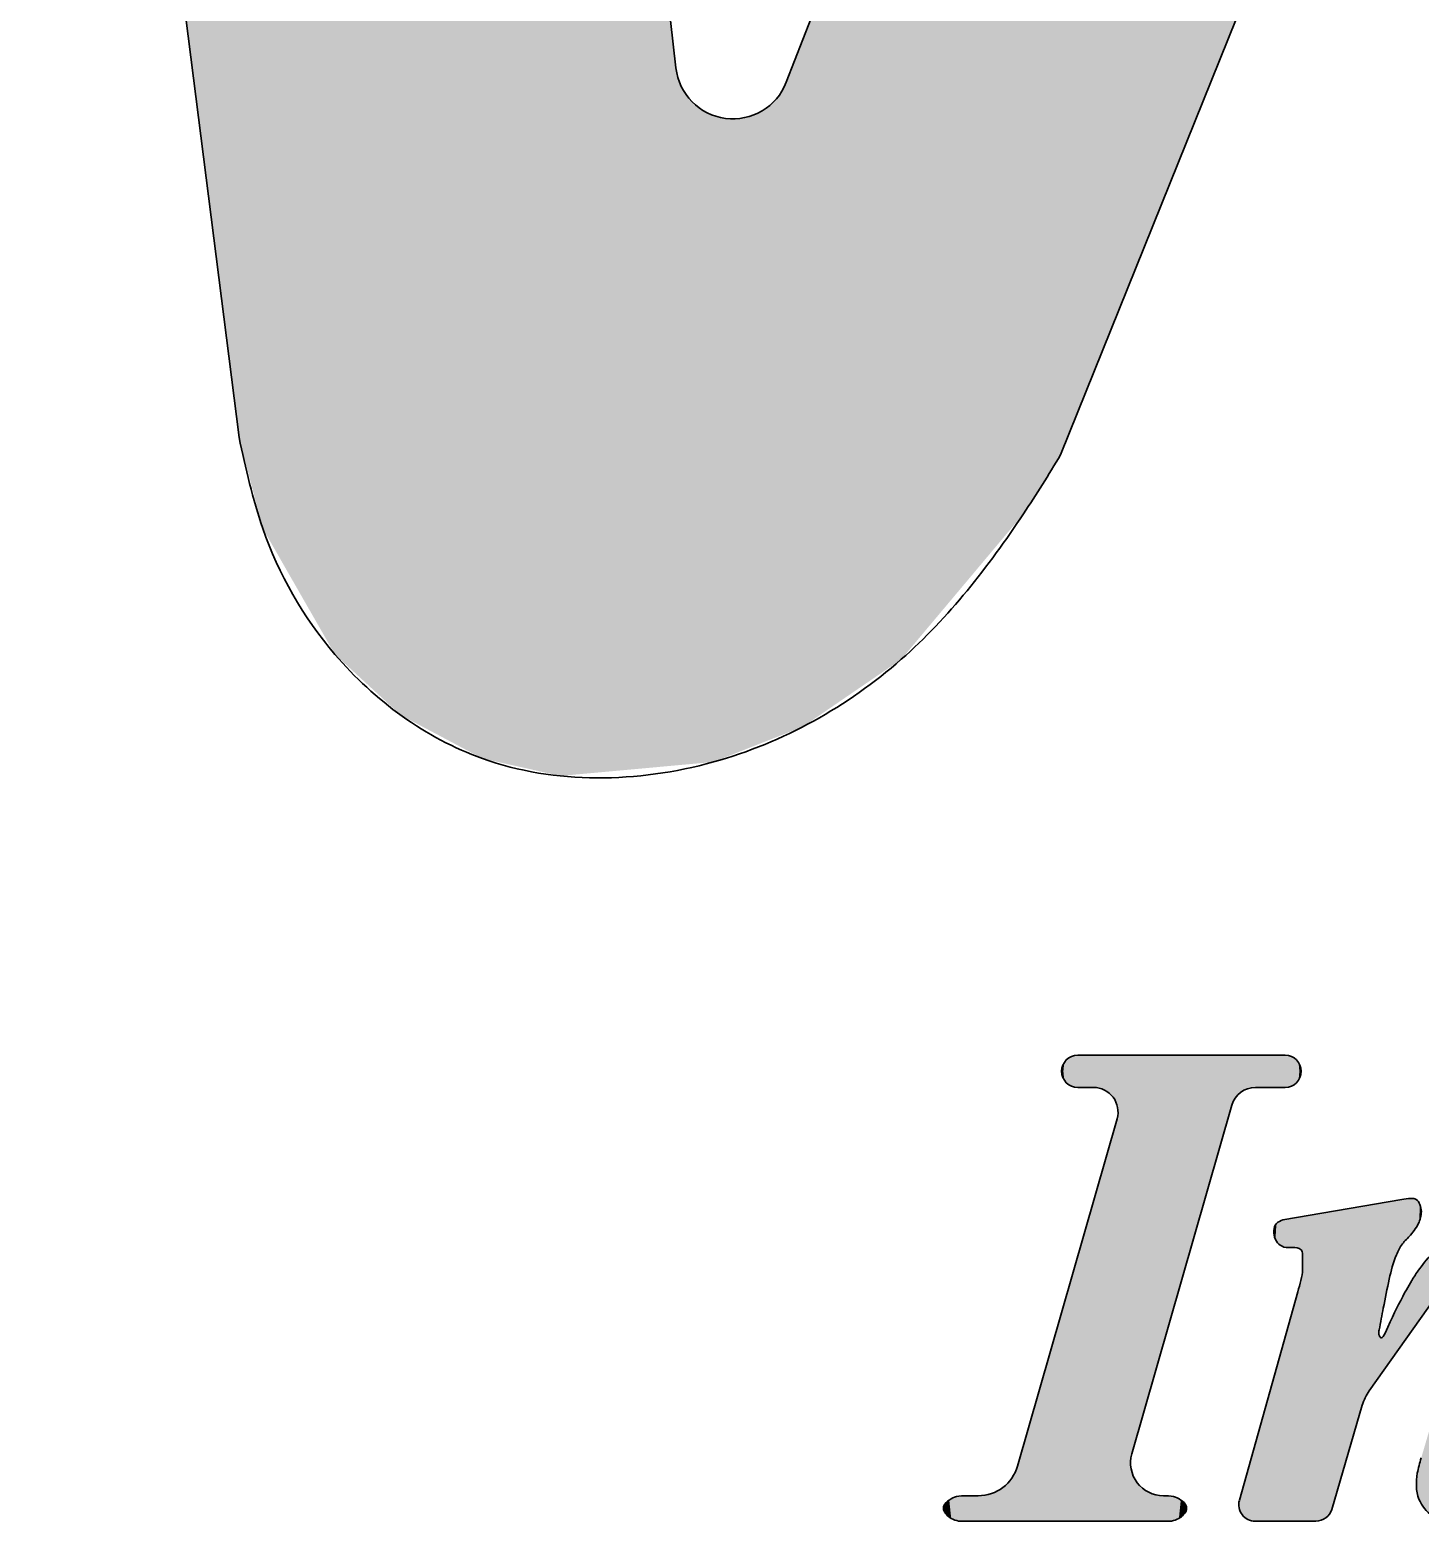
# Model space of a CAD drawing. Extents: x 23 to 417, y 3 to 294.
# Drawn here: x 298.164 to 302.28, y 39.403 to 43.826 of the extents above; entities that cross this region are included whole.
import ezdxf

# ---------------------------------------------------------------- set-up
doc = ezdxf.new("R2010")
doc.units = 0
doc.layers.get('0').update_dxf_attribs({"lineweight": 13})
doc.layers.add('6', color=7, linetype='Continuous', lineweight=13)

# ---------------------------------------------------------------- blocks, each defined once
blk = doc.blocks.new('BLOCK4192')
at = {"color": 6, "lineweight": 5}
for points in [[(299.6468, 47.5055), (298.1642, 47.5055), (298.8537, 42.3503), (298.7834, 42.62)], [(299.6468, 47.5055), (298.8537, 42.3503), (299.2618, 41.7981), (299.0673, 41.9776)], [(299.6468, 47.5055), (299.2618, 41.7981), (299.735, 41.6179), (299.5039, 41.6695)], [(299.6468, 47.5055), (299.735, 41.6179), (300.0767, 43.7133)], [(301.8976, 47.5055), (300.4035, 43.6708), (300.744, 41.9631), (300.4521, 41.7633)], [(301.8976, 47.5055), (300.744, 41.9631), (301.2157, 42.5683), (301.1058, 42.3938)], [(301.8976, 47.5055), (301.2157, 42.5683), (302.2767, 45.2021), (302.2749, 45.1984)], [(300.1876, 41.6592), (300.0822, 43.6856), (299.735, 41.6179), (300.0767, 43.7133)], [(300.1876, 41.6592), (300.1064, 43.635), (300.0822, 43.6856), (300.0922, 43.6593)], [(300.4521, 41.7633), (300.4035, 43.6708), (300.3748, 43.6226), (300.3912, 43.6455)], [(300.1876, 41.6592), (300.1457, 43.595), (300.1064, 43.635), (300.1244, 43.6133)], [(300.4521, 41.7633), (300.3748, 43.6226), (300.3319, 43.5864), (300.3549, 43.6027)], [(300.1876, 41.6592), (300.196, 43.57), (300.1457, 43.595), (300.1698, 43.5804)], [(300.4521, 41.7633), (300.2235, 43.5641), (300.1876, 41.6592), (300.196, 43.57)], [(300.4521, 41.7633), (300.2796, 43.5661), (300.2235, 43.5641), (300.2516, 43.5628)], [(300.4521, 41.7633), (300.3319, 43.5864), (300.2796, 43.5661), (300.3066, 43.5741)]]:
    blk.add_solid(points, dxfattribs=at)
blk = doc.blocks.new('BLOCK4217')
at = {"color": 6, "lineweight": 5}
for points in [[(302.2254, 40.3642), (301.877, 40.2235), (301.8734, 40.3036)], [(302.2254, 40.3642), (301.9162, 40.2214), (301.877, 40.2235), (301.8893, 40.2217)], [(302.2254, 40.3642), (301.9275, 40.2158), (301.9162, 40.2214), (301.9224, 40.2193)], [(302.2254, 40.3642), (301.9313, 40.2077), (301.9275, 40.2158), (301.9292, 40.2134)], [(302.2254, 40.3642), (301.9321, 40.1577), (301.9313, 40.2077), (301.9319, 40.194)], [(302.2254, 40.3642), (301.9756, 39.4125), (301.9321, 40.1577), (301.9717, 39.4123)], [(302.2254, 40.3642), (301.9833, 39.4137), (301.9756, 39.4125), (301.9795, 39.413)], [(302.2254, 40.3642), (301.9907, 39.4162), (301.9833, 39.4137), (301.987, 39.4148)], [(302.2254, 40.3642), (301.9976, 39.4198), (301.9907, 39.4162), (301.9942, 39.4179)], [(302.2254, 40.3642), (302.0038, 39.4245), (301.9976, 39.4198), (302.0008, 39.422)], [(302.2254, 40.3642), (302.0092, 39.4301), (302.0038, 39.4245), (302.0066, 39.4272)], [(302.2254, 40.3642), (302.0136, 39.4365), (302.0092, 39.4301), (302.0116, 39.4332)], [(302.2254, 40.3642), (302.017, 39.4435), (302.0136, 39.4365), (302.0155, 39.4399)], [(302.2254, 40.3642), (302.1088, 39.7552), (302.017, 39.4435), (302.0182, 39.4472)], [(302.2254, 40.3642), (302.1106, 39.7609), (302.1088, 39.7552), (302.1097, 39.7581)], [(302.2254, 40.3642), (302.1127, 39.7666), (302.1106, 39.7609), (302.1116, 39.7638)], [(302.2254, 40.3642), (302.1149, 39.7721), (302.1127, 39.7666), (302.1138, 39.7694)], [(302.2254, 40.3642), (302.1174, 39.7776), (302.1149, 39.7721), (302.1161, 39.7749)], [(302.2254, 40.3642), (302.1202, 39.7829), (302.1174, 39.7776), (302.1188, 39.7803)], [(302.2254, 40.3642), (302.1231, 39.7882), (302.1202, 39.7829), (302.1216, 39.7856)], [(302.2254, 40.3642), (302.1263, 39.7933), (302.1231, 39.7882), (302.1247, 39.7907)], [(302.2254, 40.3642), (302.171, 40.043), (302.1263, 39.7933), (302.1587, 39.9789)], [(302.2254, 40.3642), (302.2098, 40.2004), (302.171, 40.043), (302.1887, 40.1288)], [(302.2277, 40.233), (302.2098, 40.2004), (302.2528, 40.3672), (302.2254, 40.3642)], [(302.2277, 40.233), (302.2528, 40.3672), (302.2514, 40.2588)], [(302.2768, 40.2972), (302.2514, 40.2588), (302.2642, 40.3662), (302.2528, 40.3672)], [(302.2768, 40.2972), (302.2642, 40.3662), (302.2682, 40.3643)], [(302.2682, 40.3643), (302.2749, 40.3579), (302.2768, 40.2972), (302.2796, 40.349)], [(302.2768, 40.2972), (302.2796, 40.349), (302.2824, 40.3146), (302.2833, 40.3336)], [(302.4905, 40.3407), (302.4163, 40.1263), (302.4076, 40.284), (302.4073, 40.1298)], [(302.4302, 40.0989), (302.4234, 40.1207), (302.4905, 40.3407), (302.4163, 40.1263)], [(302.4905, 40.3407), (302.4518, 39.4062), (302.4302, 40.0989), (302.4251, 40.0733)], [(302.5663, 40.3683), (302.517, 39.4227), (302.4905, 40.3407), (302.4518, 39.4062)], [(302.5868, 39.7308), (302.5652, 39.6231), (302.5663, 40.3683), (302.517, 39.4227)], [(302.6225, 40.369), (302.5868, 39.7308), (302.5663, 40.3683)], [(302.6743, 40.3505), (302.6281, 39.8394), (302.6225, 40.369), (302.5868, 39.7308)], [(302.7016, 40.0416), (302.6712, 39.9551), (302.6743, 40.3505), (302.6281, 39.8394)], [(302.6743, 40.3505), (302.701, 40.3276), (302.7016, 40.0416), (302.721, 40.2984)], [(301.8468, 40.2725), (301.8476, 40.2783), (301.8477, 40.259), (301.8515, 40.2892)], [(301.8477, 40.259), (301.8515, 40.2892), (301.8518, 40.2463), (301.8548, 40.2937)], [(301.8518, 40.2463), (301.8548, 40.2937), (301.8577, 40.2365), (301.8632, 40.2996)], [(301.8577, 40.2365), (301.8632, 40.2996), (301.8658, 40.2287), (301.8734, 40.3036)], [(301.8658, 40.2287), (301.8734, 40.3036), (301.877, 40.2235)], [(302.7016, 40.0416), (302.721, 40.2984), (302.7387, 40.1322), (302.7403, 40.2361)], [(302.4076, 40.284), (302.3643, 40.1223), (302.2982, 40.1848), (302.3462, 40.1042)], [(302.4076, 40.284), (302.3874, 40.1312), (302.3643, 40.1223), (302.3751, 40.1281)], [(302.4076, 40.284), (302.4073, 40.1298), (302.3874, 40.1312)], [(302.7387, 40.1322), (302.7403, 40.2361), (302.7448, 40.1837)], [(301.9177, 40.0911), (301.9321, 40.1577), (301.7916, 39.4123), (301.9717, 39.4123)], [(301.9321, 40.1577), (301.9318, 40.1905), (301.9319, 40.194)], [(302.3462, 40.1042), (302.2288, 40.0776), (302.2982, 40.1848)], [(301.9177, 40.0911), (301.7473, 39.4411), (301.7449, 39.4739), (301.7453, 39.4464)], [(301.9177, 40.0911), (301.7529, 39.4315), (301.7473, 39.4411), (301.7498, 39.4362)], [(301.9177, 40.0911), (301.7607, 39.4235), (301.7529, 39.4315), (301.7566, 39.4273)], [(301.9177, 40.0911), (301.77, 39.4174), (301.7607, 39.4235), (301.7652, 39.4202)], [(301.9177, 40.0911), (301.7805, 39.4136), (301.77, 39.4174), (301.7751, 39.4152)], [(301.9177, 40.0911), (301.7916, 39.4123), (301.7805, 39.4136), (301.786, 39.4127)], [(302.3462, 40.1042), (302.1296, 39.7983), (302.1709, 39.9587), (302.1681, 39.9555)], [(302.3462, 40.1042), (302.1709, 39.9587), (302.2288, 40.0776), (302.1761, 39.9687)], [(302.4178, 40.0576), (302.4251, 40.0733), (302.375, 39.4097), (302.4518, 39.4062)], [(302.4178, 40.0576), (302.3164, 39.4286), (302.2833, 39.5993), (302.2928, 39.4497)], [(302.4178, 40.0576), (302.375, 39.4097), (302.3164, 39.4286), (302.3445, 39.4163)], [(302.1279, 39.7958), (302.1263, 39.7933), (302.1575, 39.9719), (302.1587, 39.9789)], [(302.1296, 39.7983), (302.1279, 39.7958), (302.1582, 39.9644), (302.1575, 39.9719)], [(302.1296, 39.7983), (302.1582, 39.9644), (302.1651, 39.9548), (302.1611, 39.9583)], [(302.1296, 39.7983), (302.1667, 39.9548), (302.1681, 39.9555)], [(302.1296, 39.7983), (302.1651, 39.9548), (302.1667, 39.9548), (302.1659, 39.9547)], [(302.5922, 39.4615), (302.6227, 39.6186), (302.6579, 39.5177), (302.6658, 39.6788)], [(302.6579, 39.5177), (302.6658, 39.6788), (302.7069, 39.5707)], [(302.6658, 39.6788), (302.6857, 39.6935), (302.7069, 39.5707), (302.708, 39.6985)], [(302.7069, 39.5707), (302.708, 39.6985), (302.7301, 39.5955), (302.7176, 39.6962)], [(302.7176, 39.6962), (302.7266, 39.6913), (302.7301, 39.5955), (302.7412, 39.6761)], [(302.7301, 39.5955), (302.7412, 39.6761), (302.7466, 39.624), (302.7469, 39.6637)], [(302.7466, 39.624), (302.7469, 39.6637), (302.7496, 39.6505)], [(302.2766, 39.4774), (302.269, 39.5152), (302.2833, 39.5993), (302.2718, 39.5541)], [(302.2766, 39.4774), (302.2833, 39.5993), (302.2928, 39.4497)], [(302.5655, 39.5917), (302.517, 39.4227), (302.5652, 39.6231)], [(302.5922, 39.4615), (302.517, 39.4227), (302.5751, 39.5774), (302.5655, 39.5917)], [(302.5922, 39.4615), (302.5751, 39.5774), (302.5857, 39.5826), (302.5783, 39.5783)], [(302.5857, 39.5826), (302.5895, 39.5854), (302.5922, 39.4615), (302.6227, 39.6186)], [(301.7437, 39.4685), (301.7432, 39.4573), (301.7431, 39.4629)], [(301.7439, 39.4518), (301.7432, 39.4573), (301.7449, 39.4739), (301.7437, 39.4685)], [(301.7439, 39.4518), (301.7449, 39.4739), (301.7453, 39.4464)]]:
    blk.add_solid(points, dxfattribs=at)
blk = doc.blocks.new('BLOCK4218')
at = {"color": 6, "lineweight": 5}
for points in [[(301.2266, 40.7701), (301.2325, 40.7099), (301.2325, 40.7773), (301.2397, 40.704)], [(301.2325, 40.7773), (301.2397, 40.704), (301.2397, 40.7832), (301.2479, 40.6996)], [(301.2397, 40.7832), (301.2479, 40.6996), (301.2479, 40.7876), (301.2569, 40.6969)], [(301.2479, 40.7876), (301.2569, 40.6969), (301.2569, 40.7903), (301.2661, 40.696)], [(301.2569, 40.7903), (301.2661, 40.696), (301.2661, 40.7913), (301.313, 40.696)], [(301.8803, 40.7913), (301.2661, 40.7913), (301.3214, 40.6955), (301.313, 40.696)], [(301.8803, 40.7913), (301.3214, 40.6955), (301.3377, 40.6917), (301.3297, 40.6941)], [(301.8803, 40.7913), (301.3377, 40.6917), (301.3528, 40.6842), (301.3455, 40.6884)], [(301.8803, 40.7913), (301.3528, 40.6842), (301.3657, 40.6734), (301.3595, 40.6792)], [(301.8803, 40.7913), (301.3657, 40.6734), (301.3758, 40.66), (301.3711, 40.667)], [(301.8803, 40.7913), (301.3758, 40.66), (301.3825, 40.6447), (301.3796, 40.6526)], [(301.8803, 40.7913), (301.3825, 40.6447), (301.3856, 40.6282), (301.3845, 40.6365)], [(301.8803, 40.7913), (301.3856, 40.6282), (301.744, 40.6776), (301.3857, 40.6198)], [(301.8803, 40.7913), (301.744, 40.6776), (301.7534, 40.6847), (301.7485, 40.6813)], [(301.8803, 40.7913), (301.7534, 40.6847), (301.7637, 40.6902), (301.7584, 40.6876)], [(301.8803, 40.7913), (301.7637, 40.6902), (301.7749, 40.6939), (301.7692, 40.6922)], [(301.8803, 40.7913), (301.7749, 40.6939), (301.7864, 40.6958), (301.7806, 40.695)], [(301.8803, 40.7913), (301.7864, 40.6958), (301.7923, 40.696)], [(301.7923, 40.696), (301.8803, 40.696), (301.8803, 40.7913), (301.8896, 40.6969)], [(301.8803, 40.7913), (301.8896, 40.6969), (301.8896, 40.7903), (301.8986, 40.6996)], [(301.8896, 40.7903), (301.8986, 40.6996), (301.8986, 40.7876), (301.9068, 40.704)], [(301.8986, 40.7876), (301.9068, 40.704), (301.9068, 40.7832), (301.914, 40.7099)], [(301.9068, 40.7832), (301.914, 40.7099), (301.914, 40.7773), (301.92, 40.7172)], [(301.914, 40.7773), (301.92, 40.7172), (301.92, 40.7701), (301.9243, 40.7254)], [(301.2185, 40.7436), (301.2195, 40.7343), (301.2195, 40.7529), (301.2221, 40.7254)], [(301.2195, 40.7529), (301.2221, 40.7254), (301.2221, 40.7619), (301.2266, 40.7172)], [(301.2221, 40.7619), (301.2266, 40.7172), (301.2266, 40.7701), (301.2325, 40.7099)], [(301.92, 40.7701), (301.9243, 40.7254), (301.9243, 40.7619), (301.9271, 40.7343)], [(301.9243, 40.7619), (301.9271, 40.7343), (301.9271, 40.7529), (301.928, 40.7436)], [(301.3857, 40.6198), (301.7359, 40.6691), (301.744, 40.6776), (301.7397, 40.6735)], [(301.3857, 40.6198), (301.7292, 40.6595), (301.7359, 40.6691), (301.7324, 40.6644)], [(301.3857, 40.6198), (301.7242, 40.6489), (301.7292, 40.6595), (301.7265, 40.6543)], [(301.3857, 40.6198), (301.4266, 39.6112), (301.7242, 40.6489), (301.7224, 40.6433)], [(301.0883, 39.5753), (301.4231, 39.5779), (301.3829, 40.6032), (301.3848, 40.6114)], [(301.3857, 40.6198), (301.3848, 40.6114), (301.4229, 39.5891), (301.4231, 39.5779)], [(301.3857, 40.6198), (301.4229, 39.5891), (301.4266, 39.6112), (301.4241, 39.6003)], [(301.5439, 39.4123), (301.0717, 39.5401), (301.0594, 39.5249), (301.0659, 39.5322)], [(301.5439, 39.4123), (301.0815, 39.557), (301.0717, 39.5401), (301.0769, 39.5483)], [(301.5439, 39.4123), (301.0883, 39.5753), (301.0815, 39.557), (301.0853, 39.566)], [(301.4272, 39.5559), (301.4245, 39.5668), (301.0883, 39.5753), (301.4231, 39.5779)], [(301.5439, 39.4123), (301.4578, 39.5099), (301.0883, 39.5753), (301.4496, 39.5175)], [(301.0883, 39.5753), (301.4496, 39.5175), (301.4362, 39.5354), (301.4424, 39.5261)], [(301.0883, 39.5753), (301.4362, 39.5354), (301.4272, 39.5559), (301.4311, 39.5454)], [(301.5439, 39.4123), (301.0103, 39.4937), (300.9913, 39.4891), (301.0009, 39.491)], [(301.5439, 39.4123), (301.0283, 39.5014), (301.0103, 39.4937), (301.0194, 39.4972)], [(301.5439, 39.4123), (301.0448, 39.5119), (301.0283, 39.5014), (301.0367, 39.5063)], [(301.5439, 39.4123), (301.0594, 39.5249), (301.0448, 39.5119), (301.0523, 39.5181)], [(301.5439, 39.4123), (301.4766, 39.4977), (301.4578, 39.5099), (301.4668, 39.5032)], [(301.5439, 39.4123), (301.4976, 39.4901), (301.4766, 39.4977), (301.4869, 39.4933)], [(300.869, 39.4521), (300.8694, 39.4461), (300.8701, 39.4579), (300.8726, 39.4384)], [(300.8701, 39.4579), (300.8726, 39.4384), (300.8766, 39.4675), (300.8777, 39.4317)], [(300.8766, 39.4675), (300.8777, 39.4317), (300.8861, 39.4749), (300.8918, 39.4204)], [(300.8861, 39.4749), (300.8918, 39.4204), (300.9073, 39.485), (300.9137, 39.4123)], [(300.9073, 39.485), (300.9137, 39.4123), (300.9378, 39.4875)], [(301.5439, 39.4123), (300.9718, 39.4875), (300.9137, 39.4123), (300.9378, 39.4875)], [(301.5439, 39.4123), (300.9913, 39.4891), (300.9718, 39.4875), (300.9816, 39.4879)], [(301.5439, 39.4123), (301.5198, 39.4875), (301.4976, 39.4901), (301.5086, 39.4881)], [(301.5198, 39.4875), (301.5439, 39.4123), (301.5503, 39.485), (301.5658, 39.4204)], [(301.5503, 39.485), (301.5658, 39.4204), (301.5715, 39.4749), (301.5799, 39.4317)], [(301.5715, 39.4749), (301.5799, 39.4317), (301.5811, 39.4675), (301.5851, 39.4384)], [(301.5811, 39.4675), (301.5851, 39.4384), (301.5875, 39.4579), (301.5882, 39.4461)], [(301.5875, 39.4579), (301.5882, 39.4461), (301.5887, 39.4521)]]:
    blk.add_solid(points, dxfattribs=at)
blk = doc.blocks.new('BLOCK4225')
at = {"color": 6, "lineweight": 5}
for points in [[(299.6468, 47.5055), (298.7834, 42.62), (298.1642, 47.5055)], [(299.6468, 47.5055), (299.0673, 41.9776), (298.7834, 42.62), (298.8537, 42.3503)], [(299.6468, 47.5055), (299.5039, 41.6695), (299.0673, 41.9776), (299.2618, 41.7981)], [(299.6468, 47.5055), (300.0767, 43.7133), (299.5039, 41.6695), (299.735, 41.6179)], [(301.8976, 47.5055), (300.744, 41.9631), (300.4035, 43.6708), (300.4521, 41.7633)], [(301.8976, 47.5055), (301.2157, 42.5683), (300.744, 41.9631), (301.1058, 42.3938)], [(301.8976, 47.5055), (302.2767, 45.2021), (301.2157, 42.5683), (302.2749, 45.1984)], [(300.1876, 41.6592), (299.735, 41.6179), (300.0822, 43.6856), (300.0767, 43.7133)], [(300.1876, 41.6592), (300.0822, 43.6856), (300.1064, 43.635), (300.0922, 43.6593)], [(300.4521, 41.7633), (300.3748, 43.6226), (300.4035, 43.6708), (300.3912, 43.6455)], [(300.1876, 41.6592), (300.1064, 43.635), (300.1457, 43.595), (300.1244, 43.6133)], [(300.4521, 41.7633), (300.3319, 43.5864), (300.3748, 43.6226), (300.3549, 43.6027)], [(300.1876, 41.6592), (300.1457, 43.595), (300.196, 43.57), (300.1698, 43.5804)], [(300.4521, 41.7633), (300.1876, 41.6592), (300.2235, 43.5641), (300.196, 43.57)], [(300.4521, 41.7633), (300.2235, 43.5641), (300.2796, 43.5661), (300.2516, 43.5628)], [(300.4521, 41.7633), (300.2796, 43.5661), (300.3319, 43.5864), (300.3066, 43.5741)]]:
    blk.add_solid(points, dxfattribs=at)
blk = doc.blocks.new('BLOCK4250')
at = {"color": 6, "lineweight": 5}
for points in [[(302.2254, 40.3642), (301.8734, 40.3036), (301.8893, 40.2217), (301.877, 40.2235)], [(302.2254, 40.3642), (301.8893, 40.2217), (301.9224, 40.2193), (301.9162, 40.2214)], [(302.2254, 40.3642), (301.9224, 40.2193), (301.9292, 40.2134), (301.9275, 40.2158)], [(302.2254, 40.3642), (301.9292, 40.2134), (301.9319, 40.194), (301.9313, 40.2077)], [(302.2254, 40.3642), (301.9319, 40.194), (301.9717, 39.4123), (301.9321, 40.1577)], [(302.2254, 40.3642), (301.9717, 39.4123), (301.9795, 39.413), (301.9756, 39.4125)], [(302.2254, 40.3642), (301.9795, 39.413), (301.987, 39.4148), (301.9833, 39.4137)], [(302.2254, 40.3642), (301.987, 39.4148), (301.9942, 39.4179), (301.9907, 39.4162)], [(302.2254, 40.3642), (301.9942, 39.4179), (302.0008, 39.422), (301.9976, 39.4198)], [(302.2254, 40.3642), (302.0008, 39.422), (302.0066, 39.4272), (302.0038, 39.4245)], [(302.2254, 40.3642), (302.0066, 39.4272), (302.0116, 39.4332), (302.0092, 39.4301)], [(302.2254, 40.3642), (302.0116, 39.4332), (302.0155, 39.4399), (302.0136, 39.4365)], [(302.2254, 40.3642), (302.0155, 39.4399), (302.0182, 39.4472), (302.017, 39.4435)], [(302.2254, 40.3642), (302.0182, 39.4472), (302.1097, 39.7581), (302.1088, 39.7552)], [(302.2254, 40.3642), (302.1097, 39.7581), (302.1116, 39.7638), (302.1106, 39.7609)], [(302.2254, 40.3642), (302.1116, 39.7638), (302.1138, 39.7694), (302.1127, 39.7666)], [(302.2254, 40.3642), (302.1138, 39.7694), (302.1161, 39.7749), (302.1149, 39.7721)], [(302.2254, 40.3642), (302.1161, 39.7749), (302.1188, 39.7803), (302.1174, 39.7776)], [(302.2254, 40.3642), (302.1188, 39.7803), (302.1216, 39.7856), (302.1202, 39.7829)], [(302.2254, 40.3642), (302.1216, 39.7856), (302.1247, 39.7907), (302.1231, 39.7882)], [(302.2254, 40.3642), (302.1247, 39.7907), (302.1587, 39.9789), (302.1263, 39.7933)], [(302.2254, 40.3642), (302.1587, 39.9789), (302.1887, 40.1288), (302.171, 40.043)], [(302.1887, 40.1288), (302.2098, 40.2004), (302.2254, 40.3642), (302.2277, 40.233)], [(302.2254, 40.3642), (302.2277, 40.233), (302.2528, 40.3672), (302.2514, 40.2588)], [(302.2768, 40.2972), (302.2642, 40.3662), (302.2514, 40.2588), (302.2528, 40.3672)], [(302.2768, 40.2972), (302.2749, 40.3579), (302.2642, 40.3662), (302.2682, 40.3643)], [(302.2796, 40.349), (302.2749, 40.3579), (302.2824, 40.3146), (302.2768, 40.2972)], [(302.2796, 40.349), (302.2824, 40.3146), (302.2833, 40.3336)], [(302.4905, 40.3407), (302.4076, 40.284), (302.4234, 40.1207), (302.4163, 40.1263)], [(302.4905, 40.3407), (302.4234, 40.1207), (302.4518, 39.4062), (302.4302, 40.0989)], [(302.4905, 40.3407), (302.4518, 39.4062), (302.5663, 40.3683), (302.517, 39.4227)], [(302.517, 39.4227), (302.5652, 39.6231), (302.5663, 40.3683), (302.5868, 39.7308)], [(302.5663, 40.3683), (302.5868, 39.7308), (302.6225, 40.369), (302.6281, 39.8394)], [(302.6225, 40.369), (302.6281, 39.8394), (302.6743, 40.3505), (302.6712, 39.9551)], [(302.6743, 40.3505), (302.6712, 39.9551), (302.7016, 40.0416)], [(302.7016, 40.0416), (302.701, 40.3276), (302.6743, 40.3505)], [(301.8518, 40.2463), (301.8515, 40.2892), (301.8477, 40.259), (301.8476, 40.2783)], [(301.8577, 40.2365), (301.8548, 40.2937), (301.8518, 40.2463), (301.8515, 40.2892)], [(301.8658, 40.2287), (301.8632, 40.2996), (301.8577, 40.2365), (301.8548, 40.2937)], [(301.877, 40.2235), (301.8734, 40.3036), (301.8658, 40.2287), (301.8632, 40.2996)], [(302.7387, 40.1322), (302.721, 40.2984), (302.7016, 40.0416), (302.701, 40.3276)], [(302.7448, 40.1837), (302.7403, 40.2361), (302.7387, 40.1322), (302.721, 40.2984)], [(301.8477, 40.259), (301.8476, 40.2783), (301.8468, 40.2725)], [(302.4076, 40.284), (302.2982, 40.1848), (302.3643, 40.1223), (302.3462, 40.1042)], [(302.4076, 40.284), (302.3643, 40.1223), (302.3874, 40.1312), (302.3751, 40.1281)], [(302.4076, 40.284), (302.3874, 40.1312), (302.4163, 40.1263), (302.4073, 40.1298)], [(301.9177, 40.0911), (301.7916, 39.4123), (301.9321, 40.1577), (301.9717, 39.4123)], [(301.9321, 40.1577), (301.9319, 40.194), (301.9318, 40.1905)], [(302.3462, 40.1042), (302.2982, 40.1848), (302.1761, 39.9687), (302.2288, 40.0776)], [(301.9177, 40.0911), (301.7449, 39.4739), (301.7473, 39.4411), (301.7453, 39.4464)], [(301.9177, 40.0911), (301.7473, 39.4411), (301.7529, 39.4315), (301.7498, 39.4362)], [(301.9177, 40.0911), (301.7529, 39.4315), (301.7607, 39.4235), (301.7566, 39.4273)], [(301.9177, 40.0911), (301.7607, 39.4235), (301.77, 39.4174), (301.7652, 39.4202)], [(301.9177, 40.0911), (301.77, 39.4174), (301.7805, 39.4136), (301.7751, 39.4152)], [(301.9177, 40.0911), (301.7805, 39.4136), (301.7916, 39.4123), (301.786, 39.4127)], [(302.1296, 39.7983), (302.3462, 40.1042), (302.1667, 39.9548), (302.1681, 39.9555)], [(302.3462, 40.1042), (302.1761, 39.9687), (302.1681, 39.9555), (302.1709, 39.9587)], [(302.4178, 40.0576), (302.4518, 39.4062), (302.4251, 40.0733), (302.4302, 40.0989)], [(302.2833, 39.5993), (302.2928, 39.4497), (302.4178, 40.0576), (302.3164, 39.4286)], [(302.4178, 40.0576), (302.3164, 39.4286), (302.3445, 39.4163)], [(302.3445, 39.4163), (302.375, 39.4097), (302.4178, 40.0576), (302.4518, 39.4062)], [(302.1587, 39.9789), (302.1263, 39.7933), (302.1575, 39.9719), (302.1279, 39.7958)], [(302.1296, 39.7983), (302.1582, 39.9644), (302.1279, 39.7958), (302.1575, 39.9719)], [(302.1296, 39.7983), (302.1651, 39.9548), (302.1582, 39.9644), (302.1611, 39.9583)], [(302.1296, 39.7983), (302.1667, 39.9548), (302.1651, 39.9548), (302.1659, 39.9547)], [(302.6227, 39.6186), (302.6579, 39.5177), (302.6658, 39.6788), (302.7069, 39.5707)], [(302.6658, 39.6788), (302.7069, 39.5707), (302.6857, 39.6935)], [(302.708, 39.6985), (302.6857, 39.6935), (302.7301, 39.5955), (302.7069, 39.5707)], [(302.708, 39.6985), (302.7301, 39.5955), (302.7176, 39.6962)], [(302.7301, 39.5955), (302.7266, 39.6913), (302.7176, 39.6962)], [(302.7466, 39.624), (302.7412, 39.6761), (302.7301, 39.5955), (302.7266, 39.6913)], [(302.7496, 39.6505), (302.7469, 39.6637), (302.7466, 39.624), (302.7412, 39.6761)], [(302.2718, 39.5541), (302.2766, 39.4774), (302.2833, 39.5993), (302.2928, 39.4497)], [(302.5922, 39.4615), (302.5655, 39.5917), (302.517, 39.4227), (302.5652, 39.6231)], [(302.5783, 39.5783), (302.5751, 39.5774), (302.5922, 39.4615), (302.5655, 39.5917)], [(302.5857, 39.5826), (302.5783, 39.5783), (302.5895, 39.5854), (302.5922, 39.4615)], [(302.5895, 39.5854), (302.5922, 39.4615), (302.6227, 39.6186), (302.6579, 39.5177)], [(302.2766, 39.4774), (302.2718, 39.5541), (302.269, 39.5152)], [(301.7431, 39.4629), (301.7432, 39.4573), (301.7437, 39.4685), (301.7439, 39.4518)], [(301.7437, 39.4685), (301.7439, 39.4518), (301.7449, 39.4739), (301.7453, 39.4464)]]:
    blk.add_solid(points, dxfattribs=at)
blk = doc.blocks.new('BLOCK4251')
at = {"color": 6, "lineweight": 5}
for points in [[(301.2221, 40.7254), (301.2266, 40.7701), (301.2266, 40.7172), (301.2325, 40.7773)], [(301.2266, 40.7172), (301.2325, 40.7773), (301.2325, 40.7099), (301.2397, 40.7832)], [(301.2325, 40.7099), (301.2397, 40.7832), (301.2397, 40.704), (301.2479, 40.7876)], [(301.2397, 40.704), (301.2479, 40.7876), (301.2479, 40.6996), (301.2569, 40.7903)], [(301.2479, 40.6996), (301.2569, 40.7903), (301.2569, 40.6969), (301.2661, 40.7913)], [(301.2569, 40.6969), (301.2661, 40.7913), (301.2661, 40.696)], [(301.8803, 40.7913), (301.3214, 40.6955), (301.2661, 40.696), (301.313, 40.696)], [(301.8803, 40.7913), (301.2661, 40.696), (301.2661, 40.7913)], [(301.8803, 40.7913), (301.3377, 40.6917), (301.3214, 40.6955), (301.3297, 40.6941)], [(301.8803, 40.7913), (301.3528, 40.6842), (301.3377, 40.6917), (301.3455, 40.6884)], [(301.8803, 40.7913), (301.3657, 40.6734), (301.3528, 40.6842), (301.3595, 40.6792)], [(301.8803, 40.7913), (301.3758, 40.66), (301.3657, 40.6734), (301.3711, 40.667)], [(301.8803, 40.7913), (301.3825, 40.6447), (301.3758, 40.66), (301.3796, 40.6526)], [(301.8803, 40.7913), (301.3856, 40.6282), (301.3825, 40.6447), (301.3845, 40.6365)], [(301.8803, 40.7913), (301.744, 40.6776), (301.3856, 40.6282), (301.3857, 40.6198)], [(301.8803, 40.7913), (301.7534, 40.6847), (301.744, 40.6776), (301.7485, 40.6813)], [(301.8803, 40.7913), (301.7637, 40.6902), (301.7534, 40.6847), (301.7584, 40.6876)], [(301.8803, 40.7913), (301.7749, 40.6939), (301.7637, 40.6902), (301.7692, 40.6922)], [(301.8803, 40.7913), (301.7864, 40.6958), (301.7749, 40.6939), (301.7806, 40.695)], [(301.8803, 40.7913), (301.7923, 40.696), (301.7864, 40.6958)], [(301.8896, 40.7903), (301.8803, 40.696), (301.8803, 40.7913), (301.7923, 40.696)], [(301.8986, 40.7876), (301.8896, 40.6969), (301.8896, 40.7903), (301.8803, 40.696)], [(301.9068, 40.7832), (301.8986, 40.6996), (301.8986, 40.7876), (301.8896, 40.6969)], [(301.914, 40.7773), (301.9068, 40.704), (301.9068, 40.7832), (301.8986, 40.6996)], [(301.92, 40.7701), (301.914, 40.7099), (301.914, 40.7773), (301.9068, 40.704)], [(301.2185, 40.7436), (301.2195, 40.7529), (301.2195, 40.7343), (301.2221, 40.7619)], [(301.2195, 40.7343), (301.2221, 40.7619), (301.2221, 40.7254), (301.2266, 40.7701)], [(301.9243, 40.7619), (301.92, 40.7172), (301.92, 40.7701), (301.914, 40.7099)], [(301.9271, 40.7529), (301.9243, 40.7254), (301.9243, 40.7619), (301.92, 40.7172)], [(301.928, 40.7436), (301.9271, 40.7343), (301.9271, 40.7529), (301.9243, 40.7254)], [(301.3857, 40.6198), (301.744, 40.6776), (301.7359, 40.6691), (301.7397, 40.6735)], [(301.3857, 40.6198), (301.7359, 40.6691), (301.7292, 40.6595), (301.7324, 40.6644)], [(301.3857, 40.6198), (301.7292, 40.6595), (301.7242, 40.6489), (301.7265, 40.6543)], [(301.3857, 40.6198), (301.7242, 40.6489), (301.4266, 39.6112), (301.7224, 40.6433)], [(301.4231, 39.5779), (301.4245, 39.5668), (301.3829, 40.6032), (301.0883, 39.5753)], [(301.4231, 39.5779), (301.3829, 40.6032), (301.3848, 40.6114)], [(301.3857, 40.6198), (301.4229, 39.5891), (301.3848, 40.6114), (301.4231, 39.5779)], [(301.3857, 40.6198), (301.4266, 39.6112), (301.4229, 39.5891), (301.4241, 39.6003)], [(301.5439, 39.4123), (301.0594, 39.5249), (301.0717, 39.5401), (301.0659, 39.5322)], [(301.5439, 39.4123), (301.0717, 39.5401), (301.0815, 39.557), (301.0769, 39.5483)], [(301.5439, 39.4123), (301.0815, 39.557), (301.0883, 39.5753), (301.0853, 39.566)], [(301.5439, 39.4123), (301.0883, 39.5753), (301.4578, 39.5099), (301.4496, 39.5175)], [(301.0883, 39.5753), (301.4245, 39.5668), (301.4311, 39.5454), (301.4272, 39.5559)], [(301.0883, 39.5753), (301.4311, 39.5454), (301.4424, 39.5261), (301.4362, 39.5354)], [(301.0883, 39.5753), (301.4424, 39.5261), (301.4496, 39.5175)], [(301.5439, 39.4123), (300.9913, 39.4891), (301.0103, 39.4937), (301.0009, 39.491)], [(301.5439, 39.4123), (301.0103, 39.4937), (301.0283, 39.5014), (301.0194, 39.4972)], [(301.5439, 39.4123), (301.0283, 39.5014), (301.0448, 39.5119), (301.0367, 39.5063)], [(301.5439, 39.4123), (301.0448, 39.5119), (301.0594, 39.5249), (301.0523, 39.5181)], [(301.5439, 39.4123), (301.4578, 39.5099), (301.4766, 39.4977), (301.4668, 39.5032)], [(301.5439, 39.4123), (301.4766, 39.4977), (301.4976, 39.4901), (301.4869, 39.4933)], [(300.8701, 39.4579), (300.8694, 39.4461), (300.869, 39.4521)], [(300.8766, 39.4675), (300.8726, 39.4384), (300.8701, 39.4579), (300.8694, 39.4461)], [(300.8861, 39.4749), (300.8777, 39.4317), (300.8766, 39.4675), (300.8726, 39.4384)], [(300.9073, 39.485), (300.8918, 39.4204), (300.8861, 39.4749), (300.8777, 39.4317)], [(300.9378, 39.4875), (300.9137, 39.4123), (300.9073, 39.485), (300.8918, 39.4204)], [(301.5439, 39.4123), (300.9137, 39.4123), (300.9718, 39.4875), (300.9378, 39.4875)], [(301.5439, 39.4123), (300.9718, 39.4875), (300.9913, 39.4891), (300.9816, 39.4879)], [(301.5439, 39.4123), (301.4976, 39.4901), (301.5086, 39.4881)], [(301.5086, 39.4881), (301.5198, 39.4875), (301.5439, 39.4123), (301.5503, 39.485)], [(301.5439, 39.4123), (301.5503, 39.485), (301.5658, 39.4204), (301.5715, 39.4749)], [(301.5658, 39.4204), (301.5715, 39.4749), (301.5799, 39.4317), (301.5811, 39.4675)], [(301.5799, 39.4317), (301.5811, 39.4675), (301.5851, 39.4384), (301.5875, 39.4579)], [(301.5851, 39.4384), (301.5875, 39.4579), (301.5882, 39.4461), (301.5887, 39.4521)]]:
    blk.add_solid(points, dxfattribs=at)

msp = doc.modelspace()

# ---------------------------------------------------------------- linework, layer by layer
at = {"layer": '6', "color": 6, "lineweight": 35, "ltscale": 0.123114}
msp.add_line((298.1642, 47.5055), (298.7834, 42.62), dxfattribs=at)
msp.add_line((298.1642, 47.5055), (298.7834, 42.62), dxfattribs=at)
at = {"layer": '6', "color": 6, "lineweight": 35, "ltscale": 0.095413}
msp.add_line((299.6468, 47.5055), (300.0767, 43.7133), dxfattribs=at)
msp.add_line((299.6468, 47.5055), (300.0767, 43.7133), dxfattribs=at)
at = {"layer": '6', "color": 6, "lineweight": 35, "ltscale": 0.102888}
msp.add_line((301.8976, 47.5055), (300.4035, 43.6708), dxfattribs=at)
msp.add_line((301.8976, 47.5055), (300.4035, 43.6708), dxfattribs=at)
at = {"layer": '6', "color": 6, "lineweight": 35, "ltscale": 0.070886}
msp.add_line((302.2749, 45.1984), (301.2157, 42.5683), dxfattribs=at)
msp.add_line((302.2749, 45.1984), (301.2157, 42.5683), dxfattribs=at)
at = {"layer": '6', "color": 6, "lineweight": 35, "ltscale": 0.015355}
msp.add_line((301.2662, 40.7913), (301.8803, 40.7913), dxfattribs=at)
msp.add_line((301.2662, 40.7913), (301.8803, 40.7913), dxfattribs=at)
at = {"layer": '6', "color": 6, "lineweight": 35, "ltscale": 0.001171}
msp.add_line((301.2662, 40.696), (301.313, 40.696), dxfattribs=at)
msp.add_line((301.2662, 40.696), (301.313, 40.696), dxfattribs=at)
at = {"layer": '6', "color": 6, "lineweight": 35, "ltscale": 0.002201}
msp.add_line((301.7923, 40.696), (301.8803, 40.696), dxfattribs=at)
msp.add_line((301.7923, 40.696), (301.8803, 40.696), dxfattribs=at)
at = {"layer": '6', "color": 6, "lineweight": 35, "ltscale": 0.026841}
msp.add_line((301.7224, 40.6433), (301.4266, 39.6112), dxfattribs=at)
msp.add_line((301.7224, 40.6433), (301.4266, 39.6112), dxfattribs=at)
at = {"layer": '6', "color": 6, "lineweight": 35, "ltscale": 0.026732}
msp.add_line((301.3829, 40.6032), (301.0884, 39.5753), dxfattribs=at)
msp.add_line((301.3829, 40.6032), (301.0884, 39.5753), dxfattribs=at)
at = {"layer": '6', "color": 6, "lineweight": 35, "ltscale": 0.008929}
msp.add_line((301.8734, 40.3036), (302.2254, 40.3642), dxfattribs=at)
msp.add_line((301.8734, 40.3036), (302.2254, 40.3642), dxfattribs=at)
at = {"layer": '6', "color": 6, "lineweight": 35, "ltscale": 0.016024}
msp.add_line((301.9177, 40.0911), (301.7449, 39.4739), dxfattribs=at)
msp.add_line((301.9177, 40.0911), (301.7449, 39.4739), dxfattribs=at)
at = {"layer": '6', "color": 6, "lineweight": 35, "ltscale": 0.00937}
msp.add_line((302.1296, 39.7983), (302.3462, 40.1042), dxfattribs=at)
msp.add_line((302.1296, 39.7983), (302.3462, 40.1042), dxfattribs=at)
at = {"layer": '6', "color": 6, "lineweight": 35, "ltscale": 0.008027}
msp.add_line((302.1088, 39.7552), (302.0183, 39.4472), dxfattribs=at)
msp.add_line((302.1088, 39.7552), (302.0183, 39.4472), dxfattribs=at)
at = {"layer": '6', "color": 6, "lineweight": 35, "ltscale": 0.001103}
msp.add_line((300.9277, 39.4875), (300.9718, 39.4875), dxfattribs=at)
msp.add_line((300.9277, 39.4875), (300.9718, 39.4875), dxfattribs=at)
at = {"layer": '6', "color": 6, "lineweight": 35, "ltscale": 0.000252206}
msp.add_line((301.5198, 39.4875), (301.5299, 39.4875), dxfattribs=at)
msp.add_line((301.5198, 39.4875), (301.5299, 39.4875), dxfattribs=at)
at = {"layer": '6', "color": 6, "lineweight": 35, "ltscale": 0.015756}
msp.add_line((300.9137, 39.4123), (301.5439, 39.4123), dxfattribs=at)
msp.add_line((300.9137, 39.4123), (301.5439, 39.4123), dxfattribs=at)
at = {"layer": '6', "color": 6, "lineweight": 35, "ltscale": 0.004503}
msp.add_line((301.7916, 39.4123), (301.9717, 39.4123), dxfattribs=at)
msp.add_line((301.7916, 39.4123), (301.9717, 39.4123), dxfattribs=at)
at = {"layer": '6', "color": 6, "lineweight": 35}
for centre, radius, start, end in [((300.2454, 43.7324), 0.1697, 186.4676, 338.7133), ((300.2454, 43.7324), 0.1697, 186.4676, 338.7133), ((301.2662, 40.7436), 0.0476, 90, 270), ((301.2662, 40.7436), 0.0476, 90, 270), ((301.8803, 40.7436), 0.0476, 270, 450), ((301.8803, 40.7436), 0.0476, 270, 450), ((301.313, 40.6232), 0.0727, 344.0087, 450), ((301.313, 40.6232), 0.0727, 344.0087, 450), ((301.7923, 40.6232), 0.0727, 90, 164.0087), ((301.7923, 40.6232), 0.0727, 90, 164.0087), ((302.2484, 39.7142), 0.1455, 144.7032, 163.6198), ((302.2484, 39.7142), 0.1455, 144.7032, 163.6198), ((301.5198, 39.5845), 0.097, 164.0087, 270), ((301.5198, 39.5845), 0.097, 164.0087, 270), ((300.9718, 39.6087), 0.1212, 270, 344.0087), ((300.9718, 39.6087), 0.1212, 270, 344.0087), ((301.7916, 39.4608), 0.0485, 164.3559, 270), ((301.7916, 39.4608), 0.0485, 164.3559, 270), ((301.9717, 39.4608), 0.0485, 270, 343.6198), ((301.9717, 39.4608), 0.0485, 270, 343.6198)]:
    msp.add_arc(centre, radius, start, end, dxfattribs=at)
for points, knots in [([(298.7834, 42.62), (298.8033, 42.529), (298.8538, 42.2977), (299.0632, 41.9295), (299.5286, 41.5883), (300.1903, 41.6018), (300.7536, 41.9179), (301.0444, 42.292), (301.1803, 42.5095), (301.2157, 42.5683)], [0, 0, 0, 0, 1.14951, 2.920828, 5.124719, 7.944151, 10.558947, 12.878724, 13.727606, 13.727606, 13.727606, 13.727606]), ([(298.7834, 42.62), (298.8033, 42.529), (298.8538, 42.2977), (299.0632, 41.9295), (299.5286, 41.5883), (300.1903, 41.6018), (300.7536, 41.9179), (301.0444, 42.292), (301.1803, 42.5095), (301.2157, 42.5683)], [0, 0, 0, 0, 1.14951, 2.920828, 5.124719, 7.944151, 10.558947, 12.878724, 13.727606, 13.727606, 13.727606, 13.727606]), ([(302.2254, 40.3642), (302.2344, 40.3655), (302.2471, 40.3674), (302.2738, 40.3672), (302.2878, 40.3323), (302.278, 40.2937), (302.255, 40.2604), (302.2255, 40.2339), (302.2033, 40.1892), (302.1871, 40.1247), (302.1722, 40.0505), (302.1623, 39.9951), (302.1558, 39.9658), (302.1668, 39.9486), (302.1971, 40.0141), (302.2248, 40.0741), (302.2974, 40.1972), (302.3946, 40.2746), (302.4828, 40.341), (302.5734, 40.3776), (302.669, 40.3673), (302.7252, 40.3017), (302.7454, 40.2241), (302.7481, 40.1316), (302.699, 40.0447), (302.669, 39.9443), (302.6297, 39.8433), (302.584, 39.7274), (302.5647, 39.6621), (302.5637, 39.567), (302.6, 39.5926), (302.63, 39.623), (302.6534, 39.675), (302.7061, 39.7082), (302.7503, 39.6758), (302.7532, 39.6154), (302.704, 39.5696), (302.6562, 39.5132), (302.5947, 39.4588), (302.5234, 39.4225), (302.4489, 39.4016), (302.3802, 39.4073), (302.3126, 39.4223), (302.267, 39.4794), (302.2674, 39.5449), (302.2787, 39.5845), (302.2833, 39.5993)], [0, 0, 0, 0, 0.113667, 0.160755, 0.316526, 0.469224, 0.659001, 0.803747, 0.95676, 1.264944, 1.626058, 1.894997, 1.955185, 2.003787, 2.07671, 2.575542, 3.102278, 3.711388, 4.12565, 4.458321, 4.909631, 5.198185, 5.466886, 5.895515, 6.299388, 6.677436, 7.186765, 7.665781, 8.118607, 8.311661, 8.379611, 8.573273, 8.878292, 9.070385, 9.235668, 9.451427, 9.725531, 10.023369, 10.379757, 10.728571, 11.00606, 11.322861, 11.576702, 11.836345, 12.153311, 12.345159, 12.345159, 12.345159, 12.345159]), ([(302.2254, 40.3642), (302.2344, 40.3655), (302.2471, 40.3674), (302.2738, 40.3672), (302.2878, 40.3323), (302.278, 40.2937), (302.255, 40.2604), (302.2255, 40.2339), (302.2033, 40.1892), (302.1871, 40.1247), (302.1722, 40.0505), (302.1623, 39.9951), (302.1558, 39.9658), (302.1668, 39.9486), (302.1971, 40.0141), (302.2248, 40.0741), (302.2974, 40.1972), (302.3946, 40.2746), (302.4828, 40.341), (302.5734, 40.3776), (302.669, 40.3673), (302.7252, 40.3017), (302.7454, 40.2241), (302.7481, 40.1316), (302.699, 40.0447), (302.669, 39.9443), (302.6297, 39.8433), (302.584, 39.7274), (302.5647, 39.6621), (302.5637, 39.567), (302.6, 39.5926), (302.63, 39.623), (302.6534, 39.675), (302.7061, 39.7082), (302.7503, 39.6758), (302.7532, 39.6154), (302.704, 39.5696), (302.6562, 39.5132), (302.5947, 39.4588), (302.5234, 39.4225), (302.4489, 39.4016), (302.3802, 39.4073), (302.3126, 39.4223), (302.267, 39.4794), (302.2674, 39.5449), (302.2787, 39.5845), (302.2833, 39.5993)], [0, 0, 0, 0, 0.113667, 0.160755, 0.316526, 0.469224, 0.659001, 0.803747, 0.95676, 1.264944, 1.626058, 1.894997, 1.955185, 2.003787, 2.07671, 2.575542, 3.102278, 3.711388, 4.12565, 4.458321, 4.909631, 5.198185, 5.466886, 5.895515, 6.299388, 6.677436, 7.186765, 7.665781, 8.118607, 8.311661, 8.379611, 8.573273, 8.878292, 9.070385, 9.235668, 9.451427, 9.725531, 10.023369, 10.379757, 10.728571, 11.00606, 11.322861, 11.576702, 11.836345, 12.153311, 12.345159, 12.345159, 12.345159, 12.345159]), ([(301.8734, 40.3036), (301.8664, 40.3011), (301.852, 40.2959), (301.8446, 40.2708), (301.8496, 40.247), (301.8647, 40.2259), (301.8904, 40.2197), (301.9112, 40.2243), (301.9335, 40.2149), (301.9307, 40.1868), (301.9346, 40.1466), (301.9245, 40.1135), (301.9177, 40.0911)], [0, 0, 0, 0, 0.086915, 0.180397, 0.290369, 0.382868, 0.484169, 0.595005, 0.647011, 0.752459, 0.887858, 1.16883, 1.16883, 1.16883, 1.16883]), ([(301.8734, 40.3036), (301.8664, 40.3011), (301.852, 40.2959), (301.8446, 40.2708), (301.8496, 40.247), (301.8647, 40.2259), (301.8904, 40.2197), (301.9112, 40.2243), (301.9335, 40.2149), (301.9307, 40.1868), (301.9346, 40.1466), (301.9245, 40.1135), (301.9177, 40.0911)], [0, 0, 0, 0, 0.086915, 0.180397, 0.290369, 0.382868, 0.484169, 0.595005, 0.647011, 0.752459, 0.887858, 1.16883, 1.16883, 1.16883, 1.16883]), ([(300.9378, 39.4875), (300.9274, 39.4876), (300.9089, 39.4877), (300.886, 39.4757), (300.8694, 39.4625), (300.8682, 39.444), (300.8775, 39.4307), (300.8928, 39.4184), (300.906, 39.4141), (300.9137, 39.4123)], [0, 0, 0, 0, 0.1261551, 0.2230175, 0.3190189, 0.3679682, 0.4364299, 0.511118, 0.6079929, 0.6079929, 0.6079929, 0.6079929]), ([(300.9378, 39.4875), (300.9274, 39.4876), (300.9089, 39.4877), (300.886, 39.4757), (300.8694, 39.4625), (300.8682, 39.444), (300.8775, 39.4307), (300.8928, 39.4184), (300.906, 39.4141), (300.9137, 39.4123)], [0, 0, 0, 0, 0.1261551, 0.2230175, 0.3190189, 0.3679682, 0.4364299, 0.511118, 0.6079929, 0.6079929, 0.6079929, 0.6079929]), ([(301.5198, 39.4875), (301.5303, 39.4876), (301.5487, 39.4877), (301.5716, 39.4757), (301.5883, 39.4625), (301.5894, 39.444), (301.5801, 39.4307), (301.5648, 39.4184), (301.5516, 39.4141), (301.5439, 39.4123)], [0, 0, 0, 0, 0.1261551, 0.2230175, 0.3190189, 0.3679682, 0.4364299, 0.511118, 0.6079929, 0.6079929, 0.6079929, 0.6079929]), ([(301.5198, 39.4875), (301.5303, 39.4876), (301.5487, 39.4877), (301.5716, 39.4757), (301.5883, 39.4625), (301.5894, 39.444), (301.5801, 39.4307), (301.5648, 39.4184), (301.5516, 39.4141), (301.5439, 39.4123)], [0, 0, 0, 0, 0.1261551, 0.2230175, 0.3190189, 0.3679682, 0.4364299, 0.511118, 0.6079929, 0.6079929, 0.6079929, 0.6079929])]:
    msp.add_open_spline(points, degree=3, knots=knots, dxfattribs=at)

# ---------------------------------------------------------------- block references
at = {"lineweight": 0}
for name in ['BLOCK4192', 'BLOCK4225', 'BLOCK4218', 'BLOCK4251', 'BLOCK4217', 'BLOCK4250']:
    msp.add_blockref(name, (0, 0), dxfattribs=at)

doc.saveas('drawing.dxf')
